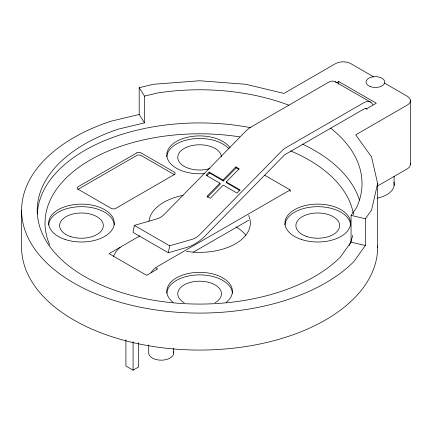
<?xml version="1.0" encoding="UTF-8"?>
<svg xmlns="http://www.w3.org/2000/svg" width="432" height="432" viewBox="0 0 432 432"><rect width="100%" height="100%" fill="white"/><g stroke="black" fill="none" stroke-linecap="round" stroke-linejoin="round"><path stroke-width="0.65" d="M336.134 82.388A14.056 8.116 -60 0 0 328.25 82.447L250.846 127.138A19.737 11.394 -60 0 0 246.24 130.702L164.597 214.029A17.269 9.968 -60 0 1 157.264 218.776L134.336 225.412L133.002 232.367L168.334 252.769L187.348 247.266A43.173 24.926 -60 0 0 205.675 235.391L284.634 154.802L363.582 109.226A6.248 3.607 -60 0 1 364.727 108.74M168.334 252.769L169.673 245.813L192.596 239.177A17.269 9.968 -60 0 0 199.93 234.425L281.572 151.103A19.737 11.394 -60 0 1 286.184 147.539L363.582 102.848A14.056 8.116 -60 0 1 372.767 104.63M384.561 83.133L407.198 96.201A10.93 6.313 0 0 1 407.198 105.122L355.714 134.849L371.563 156.935L377.627 183.535L371.563 210.136L365.364 218.781L365.364 245.554L353.781 261.7A178.016 102.778 0 0 1 73.737 282.982A178.016 102.778 0 0 1 110.608 121.306L139.196 114.469L144.493 122.872L118.417 129.109A162.4 93.76 0 0 0 84.78 276.61A162.4 93.76 0 0 0 340.254 257.191L351.059 242.136L351.059 215.357L356.481 207.803A162.4 93.76 0 0 0 330.593 128.104M222.971 180.031L235.861 166.882L236.255 167.843L223.371 180.992L222.971 180.031L209.174 172.06L206.08 175.219L219.883 183.184L220.277 184.151L207.392 197.3M206.917 175.727L209.569 173.021L209.174 172.06M219.883 183.184L206.998 196.339L210.308 198.25L223.193 185.101L236.995 193.066L240.089 189.913L226.287 181.942L239.171 168.793L235.861 166.882M336.404 82.885L338.742 81.535L376.283 103.21L366.347 108.95L365.191 108.281M120.112 247.282L109.075 253.66L146.615 275.335L157.658 268.958L155.925 267.959M139.86 235.883L121.77 246.326A14.056 8.116 -60 0 0 113.389 256.478M290.158 191.824L290.158 189.913L157.102 266.728A14.056 8.116 -60 0 0 151.054 272.592M193.288 252.212L248.724 220.207M377.12 186.241L407.198 168.874A10.93 6.313 0 0 0 410.308 163.588M125.912 339.692L125.912 366.017L133.088 370.159L138.607 366.973L138.607 342.673M139.196 114.469L139.196 87.691L153.544 84.262L199.616 80.757L245.689 84.262L283.948 93.409L335.426 63.688A10.93 6.313 0 0 1 350.887 63.688L373.523 76.756M139.196 87.691L144.493 96.098L157.583 92.972A162.4 93.76 0 0 1 288.673 105.127M351.059 215.357L365.364 218.781M351.059 242.136L365.364 245.554M335.275 81.756L370.613 102.152M264.67 175.198L290.158 189.913M236.255 167.843L239.015 169.436M209.569 173.021L223.371 180.992M239.911 190.539L226.681 182.903L226.287 181.942M134.336 225.412L169.673 245.813M410.4 100.661L410.4 164.414M394.103 176.299L394.103 185.582M377.627 183.535L377.627 247.282M338.742 81.535L338.742 84.224M173.713 348.235L173.713 352.96M148.727 344.86L148.727 352.96A12.49 7.214 0 0 0 162.308 360.148A12.49 7.214 0 0 0 173.524 351.707M144.493 96.098L144.493 122.872M133.088 341.809L133.088 370.159M21.6 210.308L21.6 247.282A178.016 102.778 0 0 0 200.74 350.06A178.016 102.778 0 0 0 377.617 245.986M365.272 108.637A6.248 3.607 -60 0 1 367.087 109.199M173.081 302.395A32.794 18.932 0 0 1 177.676 277.198A32.794 18.932 0 0 1 221.557 277.198A32.794 18.932 0 0 1 226.147 302.395M166.838 293.204A32.794 18.932 0 0 1 199.616 274.887A32.794 18.932 0 0 1 232.389 293.204M204.881 173.534A32.794 18.932 0 0 1 167.713 159.23A32.794 18.932 0 0 1 189.74 136.793A32.794 18.932 0 0 1 230.089 147.857M166.838 156.784A32.794 18.932 0 0 1 192.569 138.91A32.794 18.932 0 0 1 228.917 148.894M284.985 224.996A32.794 18.932 0 0 1 317.763 206.68A32.794 18.932 0 0 1 350.536 224.996M48.692 224.996A32.794 18.932 0 0 1 81.47 206.68A32.794 18.932 0 0 1 114.242 224.996M77.884 189.448A3.121 1.804 0 0 1 78.154 189.275L136.679 155.488A3.121 1.804 0 0 1 141.091 155.488L174.22 174.609A3.121 1.804 0 0 1 174.49 174.787M209.995 168.507A21.859 12.62 0 0 1 179.059 161.692A21.859 12.62 0 0 1 195.28 145.028A21.859 12.62 0 0 1 221.449 156.74M184.156 302.746A21.859 12.62 0 0 1 184.156 284.893A21.859 12.62 0 0 1 215.071 284.893A21.859 12.62 0 0 1 215.071 302.746M236.115 226.93A50.749 29.3 0 0 1 245.889 235.256M37.282 214.051A162.4 93.76 0 0 1 250.425 127.634M302.438 144.11A162.4 93.76 0 0 1 359.473 200.162M352.733 235.354A154.591 89.251 0 0 1 349.223 245.538M49.729 244.917A154.591 89.251 0 0 1 239.625 136.847M290.59 150.898A154.591 89.251 0 0 1 353.516 214.65M248.638 215.476A50.749 29.3 0 0 1 186.478 251.359M148.975 221.152A50.749 29.3 0 0 1 183.152 195.345M393.914 182.169A25.348 14.634 0 0 1 377.395 198.121M136.679 152.933L78.154 186.721A3.121 1.804 0 0 0 78.154 189.275L111.283 208.397A3.121 1.804 0 0 0 115.7 208.397L174.22 174.609A3.121 1.804 0 0 0 174.22 172.06L141.091 152.933A3.121 1.804 0 0 0 136.679 152.933M70.54 236.542A21.859 12.62 0 0 0 103.329 225.612A21.859 12.62 0 0 0 70.54 214.677A21.859 12.62 0 0 0 70.54 236.542M301.363 239.458A32.794 18.932 0 0 0 350.552 223.058A32.794 18.932 0 0 0 301.363 206.663A32.794 18.932 0 0 0 301.363 239.458M306.828 236.542A21.859 12.62 0 0 0 339.622 225.612A21.859 12.62 0 0 0 306.828 214.677A21.859 12.62 0 0 0 306.828 236.542M65.07 239.458A32.794 18.932 0 0 0 114.259 223.058A32.794 18.932 0 0 0 65.07 206.663A32.794 18.932 0 0 0 65.07 239.458M370.408 86.643A9.369 5.411 0 0 0 384.745 82.247A9.369 5.411 0 0 0 370.985 77.279A9.369 5.411 0 0 0 370.408 86.643"/></g></svg>
